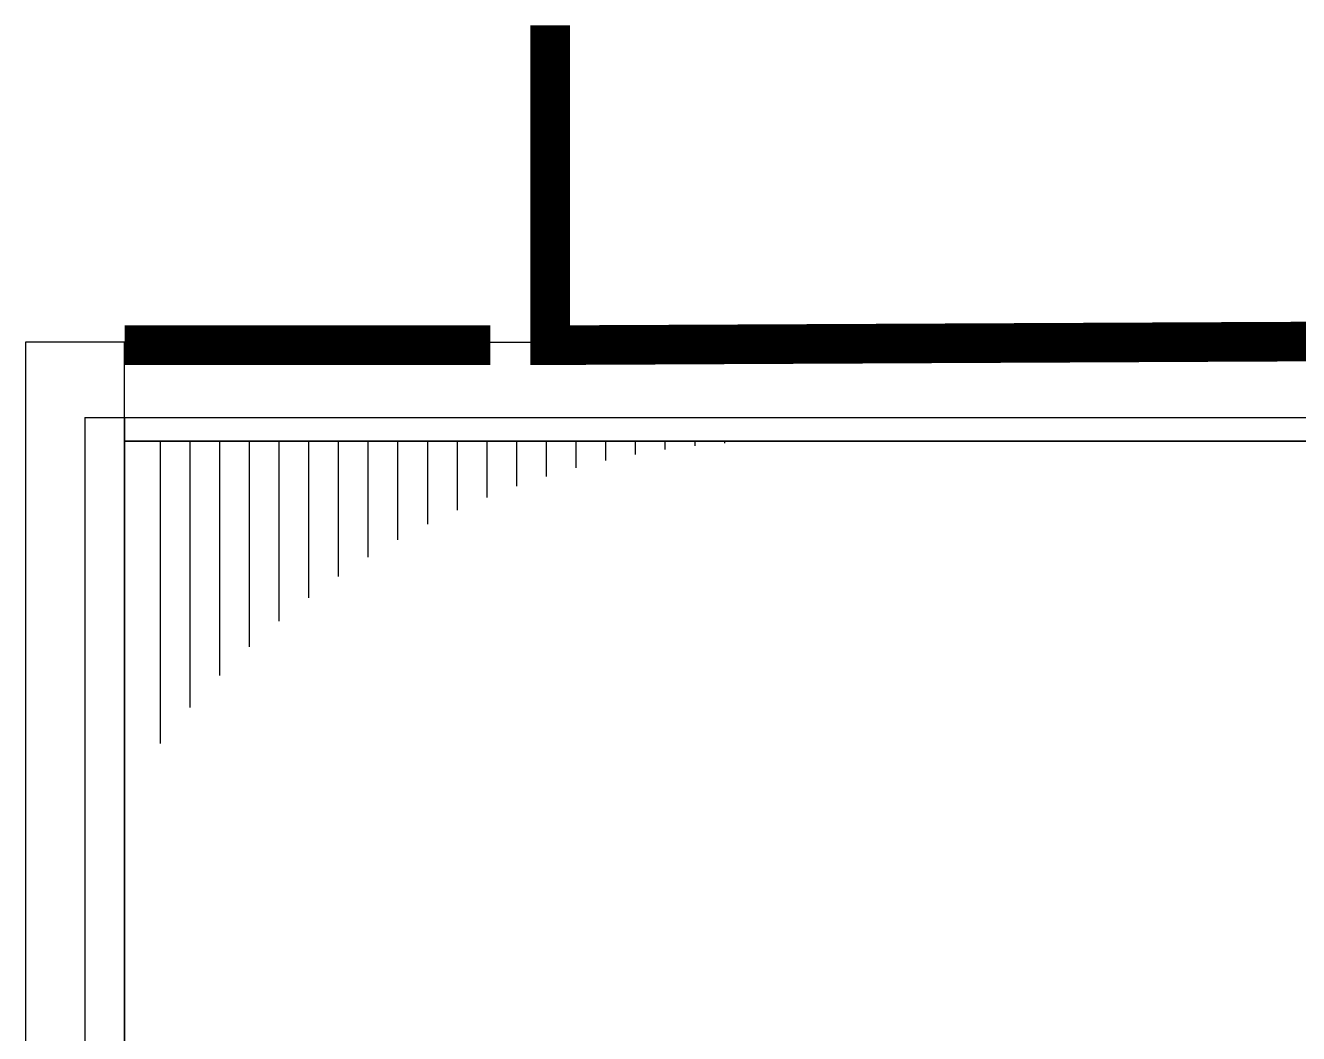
# Model space of a CAD drawing. Header units: millimetres. Extents: x -192235 to 515711, y 45168 to 947868.
# Drawn here: x 95187 to 96794, y 464979 to 466252 of the extents above; entities that cross this region are included whole.
import ezdxf

# ---------------------------------------------------------------- set-up
doc = ezdxf.new("R2010")
doc.units = ezdxf.units.MM
doc.header["$LTSCALE"] = 1000
for name, color, linetype in [('YFM1P-短$0$$0$C-DCC', 1, 'Continuous'), ('YFM1P-短$0$$0$M-DCC-STEEL', 220, 'Continuous'), ('YFM1P-短$0$$0$M-FOUN', 252, 'Continuous')]:
    doc.layers.add(name, color=color, linetype=linetype)

# ---------------------------------------------------------------- blocks, each defined once
blk = doc.blocks.new('YFM1P-短$0$$0$DCC-2400-1850-扇60')
at = {"linetype": 'ByBlock', "lineweight": -2, "ltscale": 0.5}
h = blk.add_hatch(dxfattribs=at)
h.set_pattern_fill('LINE', color=0, scale=300, angle=450, style=0)
h.set_pattern_definition([(90, (2346.9847, -4890.3472), (-3.75, -1e-15), [])])
edge = h.paths.add_edge_path()
edge.add_line((5.62, 123.98), (5.62, 165))
edge.add_line((5.62, 165), (86.6, 165))
edge.add_ellipse((85.81, 66.12), major_axis=(69.92, 69.92), ratio=1, start_angle=44.5434, end_angle=99.1887)
at = {"color": 0, "linetype": 'ByBlock', "lineweight": -2, "ltscale": 0.5}
for p, q in [((-1.77, 168), (234.73, 168)), ((-1.77, 168), (-1.77, -3)), ((3.23, 168), (3.23, -3)), ((3.23, 165), (230.73, 165))]:
    blk.add_line(p, q, dxfattribs=at)
blk = doc.blocks.new('YFM1P-短')
at = {"layer": 'YFM1P-短$0$$0$M-DCC-STEEL'}
for points in [[(192412.9, 465852), (192412.9, 465727), (194687.9, 465727), (194687.9, 465852)], [(194812.9, 463950), (194687.9, 463950), (194687.9, 465852), (194812.9, 465852)]]:
    blk.add_lwpolyline(points, close=True, dxfattribs=at)
at = {"layer": 'YFM1P-短$0$$0$M-FOUN', "color": 2, "const_width": 50}
blk.add_lwpolyline([(194150.4, 466252), (194150.4, 465848.3), (192450.4, 465856.5)], dxfattribs=at)
at = {"layer": 'YFM1P-短$0$$0$M-FOUN', "color": 1, "const_width": 50}
blk.add_lwpolyline([(194687.9, 465848.3), (194226, 465848.3)], dxfattribs=at)
at = {"layer": 'YFM1P-短$0$$0$C-DCC', "xscale": -10, "yscale": 10, "zscale": 10}
blk.add_blockref('YFM1P-短$0$$0$DCC-2400-1850-扇60', (194720.3, 464077), dxfattribs=at)

msp = doc.modelspace()

# ---------------------------------------------------------------- block references
at = {"xscale": -1}
msp.add_blockref('YFM1P-短', (290000, 0), dxfattribs=at)

doc.saveas('drawing.dxf')
